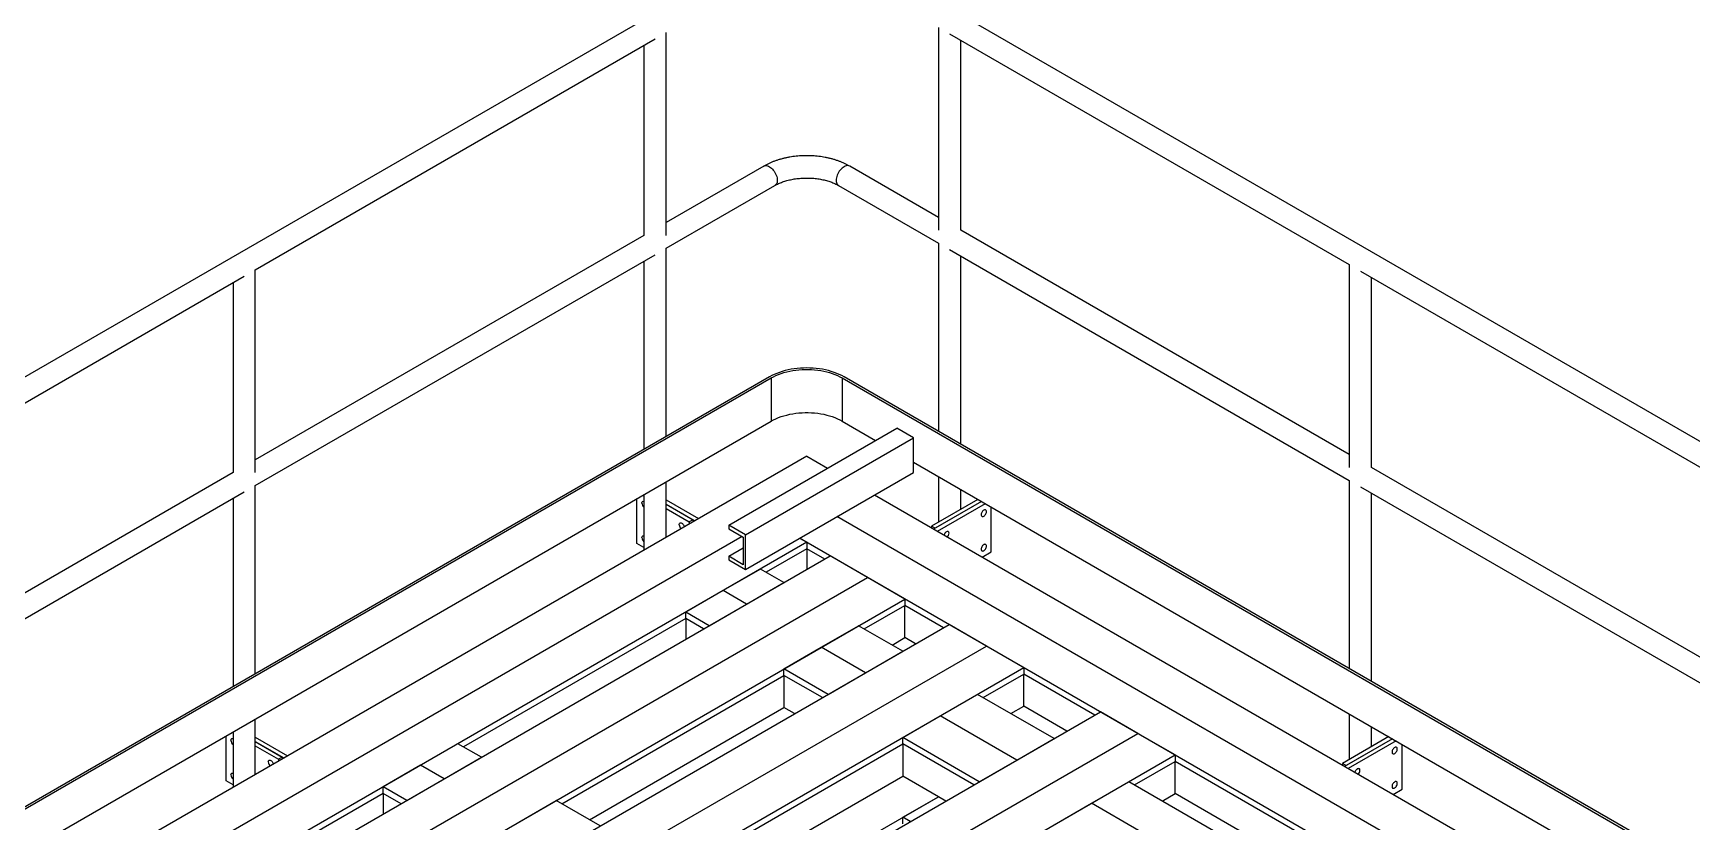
# Model space of a CAD drawing. Header units: millimetres. Extents: x 0 to 16187, y -20471 to 6290.
# Drawn here: x 163.3 to 320.3, y 2048.7 to 2123.3 of the extents above; entities that cross this region are included whole.
import ezdxf

# ---------------------------------------------------------------- set-up
doc = ezdxf.new("R2010")
doc.units = ezdxf.units.MM

msp = doc.modelspace()

# ---------------------------------------------------------------- linework, layer by layer
at = {"color": 7, "linetype": 'Continuous', "lineweight": 25}
for p, q in [((232.46812, 2131.17388), (81.53618, 2044.04273)), ((464.85302, 2001.71197), (240.5941, 2131.17388)), ((184.3362, 2100.95156), (222.17199, 2122.7937)), ((223.22707, 2104.20754), (223.22707, 2123.40279)), ((248.99476, 2123.88794), (248.99476, 2104.69269)), ((250.04984, 2123.27885), (287.88563, 2101.43671)), ((251.10476, 2104.69269), (251.10476, 2122.66986)), ((221.11707, 2122.18471), (221.11707, 2104.20754)), ((232.46812, 2110.76036), (223.22707, 2105.42562)), ((248.99476, 2105.91077), (240.5941, 2110.76036)), ((223.22707, 2102.98927), (233.52303, 2108.933)), ((239.53919, 2108.933), (248.99476, 2103.47442)), ((221.11707, 2104.20754), (184.3362, 2082.9744)), ((287.88563, 2083.45955), (251.10476, 2104.69269)), ((184.3362, 2080.53804), (222.17199, 2102.38018)), ((223.22707, 2085.1781), (223.22707, 2102.98927)), ((248.99476, 2103.47442), (248.99476, 2085.66325)), ((250.04984, 2102.86533), (287.88563, 2081.02319)), ((251.10476, 2084.44517), (251.10476, 2102.25634)), ((184.3362, 2081.75632), (184.3362, 2100.95156)), ((221.11707, 2101.77119), (221.11707, 2083.96002)), ((287.88563, 2101.43671), (287.88563, 2082.24147)), ((288.94071, 2100.82763), (326.7765, 2078.98549)), ((145.44533, 2078.50034), (183.28111, 2100.34248)), ((182.2262, 2099.73349), (182.2262, 2081.75632)), ((289.99563, 2082.24147), (289.99563, 2100.21864)), ((232.99558, 2090.81734), (94.83539, 2011.05916)), ((94.83539, 2010.85506), (233.17235, 2090.71529)), ((233.17235, 2090.71529), (233.17235, 2086.63258)), ((239.88987, 2090.71529), (432.46701, 1979.54287)), ((239.88987, 2090.71529), (239.88987, 2086.63258)), ((432.64379, 1979.64492), (240.06665, 2090.81734)), ((94.83539, 2006.77236), (233.17235, 2086.63258)), ((239.88987, 2086.63258), (243.0498, 2084.80839)), ((229.14185, 2076.7795), (245.05175, 2085.96409)), ((230.73284, 2075.86104), (246.64274, 2085.04563)), ((246.64274, 2085.04563), (245.05175, 2085.96409)), ((246.64274, 2081.77947), (246.64274, 2085.04563)), ((236.53111, 2083.32995), (94.83539, 2001.53075)), ((236.53111, 2083.32995), (238.50995, 2082.18759)), ((182.2262, 2081.75632), (145.44533, 2060.52317)), ((230.73284, 2072.59488), (246.64274, 2081.77947)), ((246.64274, 2082.73423), (428.9309, 1977.50152)), ((326.7765, 2061.00832), (289.99563, 2082.24147)), ((184.3362, 2062.72688), (184.3362, 2080.53804)), ((223.22707, 2075.64969), (223.22707, 2080.89129)), ((248.99476, 2081.37644), (248.99476, 2077.07447)), ((251.10476, 2078.29254), (251.10476, 2080.15837)), ((287.88563, 2081.02319), (287.88563, 2063.21203)), ((288.94071, 2080.41411), (326.7765, 2058.57197)), ((145.44533, 2058.08682), (183.28111, 2079.92896)), ((182.2262, 2079.31997), (182.2262, 2061.5088)), ((220.46211, 2075.05255), (220.46211, 2079.29512)), ((221.03087, 2079.62345), (221.11707, 2079.57369)), ((221.11707, 2079.67322), (221.11707, 2074.43161)), ((223.22707, 2079.17202), (226.27783, 2077.41086)), ((223.22707, 2078.76382), (225.76541, 2077.29847)), ((223.22707, 2078.76382), (225.92428, 2077.20675)), ((424.39104, 1974.88072), (242.92982, 2079.63605)), ((252.72078, 2079.22546), (248.33979, 2076.69637)), ((253.07433, 2079.02135), (248.53448, 2076.40055)), ((253.07433, 2079.02135), (248.69335, 2076.49226)), ((253.42789, 2078.81725), (248.88803, 2076.19645)), ((289.99563, 2061.99395), (289.99563, 2079.80512)), ((223.22707, 2078.35561), (225.41186, 2077.09436)), ((225.76541, 2077.29847), (225.41186, 2077.09436)), ((225.41186, 2077.09436), (225.41186, 2076.91094)), ((225.76541, 2077.29847), (225.76541, 2077.11504)), ((420.85551, 1972.8397), (239.39429, 2077.59503)), ((253.99665, 2074.24635), (253.99665, 2078.48891)), ((230.41565, 2075.71753), (125.53369, 2015.17046)), ((229.14185, 2076.7795), (229.14185, 2076.45288)), ((230.73284, 2075.86104), (229.14185, 2076.7795)), ((229.14185, 2076.45288), (230.5207, 2075.65689)), ((230.5207, 2075.65689), (230.5207, 2073.04395)), ((230.73284, 2072.59488), (230.73284, 2075.86104)), ((235.85876, 2075.55401), (236.53111, 2075.16587)), ((417.31998, 1970.79868), (235.85876, 2075.55401)), ((248.69335, 2076.49226), (248.33979, 2076.69637)), ((248.33979, 2076.69637), (248.33979, 2076.51294)), ((236.53111, 2075.16587), (129.06922, 2013.12944)), ((131.29661, 2011.84359), (238.7585, 2073.88002)), ((221.11707, 2074.67445), (220.46211, 2075.05255)), ((229.14185, 2073.83995), (230.5207, 2074.63595)), ((236.53111, 2074.55346), (232.67747, 2072.3288)), ((236.53111, 2075.16587), (236.53111, 2074.55346)), ((238.22808, 2073.57382), (236.53111, 2074.55346)), ((236.53111, 2074.55346), (236.53111, 2072.59418)), ((242.29403, 2071.839), (238.7585, 2073.88002)), ((253.13136, 2073.74683), (253.99665, 2074.24635)), ((232.14705, 2072.635), (228.61152, 2070.59398)), ((229.14185, 2073.83995), (229.14185, 2073.51334)), ((230.5207, 2073.04395), (229.14185, 2073.83995)), ((229.14185, 2073.51334), (230.73284, 2072.59488)), ((234.37444, 2071.34916), (232.14705, 2072.635)), ((134.83214, 2009.80257), (242.29403, 2071.839)), ((230.8389, 2069.30814), (234.37444, 2071.34916)), ((245.82957, 2069.79798), (242.29403, 2071.839)), ((138.36767, 2007.76155), (245.82957, 2069.79798)), ((228.61152, 2070.59398), (225.07598, 2068.55296)), ((227.30337, 2067.26712), (230.8389, 2069.30814)), ((230.8389, 2069.30814), (228.61152, 2070.59398)), ((241.97592, 2066.96091), (245.82957, 2069.18558)), ((245.82957, 2069.79798), (245.82957, 2069.18558)), ((245.82957, 2066.14333), (245.82957, 2069.18558)), ((249.47108, 2067.08338), (245.82957, 2069.18558)), ((225.07598, 2067.94055), (204.03964, 2055.79653)), ((227.30337, 2067.26712), (225.07598, 2068.55296)), ((225.07598, 2067.94055), (225.07598, 2068.55296)), ((226.77295, 2066.96091), (225.07598, 2067.94055)), ((225.07598, 2067.94055), (225.07598, 2065.98127)), ((142.5396, 2005.35315), (250.0015, 2067.38958)), ((237.90997, 2065.2261), (241.4455, 2067.26712)), ((245.61743, 2064.85871), (241.4455, 2067.26712)), ((244.61087, 2065.43979), (245.82957, 2066.14333)), ((246.83613, 2065.56225), (245.82957, 2066.14333)), ((253.53703, 2065.34856), (250.0015, 2067.38958)), ((146.07514, 2003.31213), (253.53703, 2065.34856)), ((234.37444, 2063.18508), (237.90997, 2065.2261)), ((242.0819, 2062.81769), (237.90997, 2065.2261)), ((242.0819, 2062.81769), (245.61743, 2064.85871)), ((257.07256, 2063.30754), (253.53703, 2065.34856)), ((149.61067, 2001.27111), (257.07256, 2063.30754)), ((234.37444, 2062.57267), (234.37444, 2063.18508)), ((238.54637, 2060.77667), (234.37444, 2063.18508)), ((257.07256, 2063.30754), (257.07256, 2062.69513)), ((213.3381, 2050.42865), (234.37444, 2062.57267)), ((238.01595, 2060.47047), (234.37444, 2062.57267)), ((234.37444, 2062.57267), (234.37444, 2059.53042)), ((238.54637, 2060.77667), (242.0819, 2062.81769)), ((253.21892, 2060.47047), (257.07256, 2062.69513)), ((257.07256, 2059.65288), (257.07256, 2062.69513)), ((263.78999, 2058.81724), (257.07256, 2062.69513)), ((249.15297, 2058.73565), (252.6885, 2060.77667)), ((259.93635, 2056.59258), (252.6885, 2060.77667)), ((156.85852, 1997.08702), (264.32041, 2059.12345)), ((184.3362, 2053.19847), (184.3362, 2058.44007)), ((215.97304, 2048.90753), (234.37444, 2059.53042)), ((235.381, 2058.94935), (234.37444, 2059.53042)), ((245.61743, 2056.69463), (249.15297, 2058.73565)), ((256.40081, 2054.55156), (249.15297, 2058.73565)), ((255.85387, 2058.94935), (257.07256, 2059.65288)), ((261.15504, 2057.29612), (257.07256, 2059.65288)), ((267.85594, 2057.08243), (264.32041, 2059.12345)), ((287.88563, 2058.92522), (287.88563, 2054.62324)), ((160.39405, 1995.046), (267.85594, 2057.08243)), ((181.57124, 2052.60133), (181.57124, 2056.84389)), ((182.14, 2057.17223), (182.2262, 2057.12247)), ((182.2262, 2057.22199), (182.2262, 2051.98039)), ((184.3362, 2056.7208), (187.38696, 2054.95963)), ((245.61743, 2056.08223), (245.61743, 2056.69463)), ((252.86528, 2052.51054), (245.61743, 2056.69463)), ((271.39148, 2055.04141), (267.85594, 2057.08243)), ((291.61165, 2056.77423), (287.23067, 2054.24514)), ((289.99563, 2055.84132), (289.99563, 2057.70714)), ((163.92958, 1993.00498), (271.39148, 2055.04141)), ((184.3362, 2056.3126), (186.87454, 2054.84724)), ((184.3362, 2056.3126), (187.03341, 2054.75553)), ((184.3362, 2055.90439), (186.52098, 2054.64314)), ((203.50922, 2056.10274), (199.97369, 2054.06172)), ((205.73661, 2054.81689), (203.50922, 2056.10274)), ((224.58109, 2043.93821), (245.61743, 2056.08223)), ((252.33486, 2052.20434), (245.61743, 2056.08223)), ((245.61743, 2056.08223), (245.61743, 2053.03998)), ((256.40081, 2054.55156), (259.93635, 2056.59258)), ((271.39148, 2055.04141), (271.39148, 2054.429)), ((291.96521, 2056.57013), (287.42535, 2053.94933)), ((291.96521, 2056.57013), (287.58422, 2054.04104)), ((292.31876, 2056.36603), (287.77891, 2053.74523)), ((292.88752, 2051.79512), (292.88752, 2056.03769)), ((186.87454, 2054.84724), (186.52098, 2054.64314)), ((186.52098, 2054.64314), (186.52098, 2054.45972)), ((186.87454, 2054.84724), (186.87454, 2054.66382)), ((199.97369, 2054.06172), (196.43816, 2052.0207)), ((202.20108, 2052.77587), (199.97369, 2054.06172)), ((202.20108, 2052.77587), (205.73661, 2054.81689)), ((252.86528, 2052.51054), (256.40081, 2054.55156)), ((267.53783, 2052.20434), (271.39148, 2054.429)), ((271.39148, 2051.38675), (271.39148, 2054.429)), ((299.14533, 2038.40704), (271.39148, 2054.429)), ((287.58422, 2054.04104), (287.23067, 2054.24514)), ((287.23067, 2054.24514), (287.23067, 2054.06172)), ((182.2262, 2052.22322), (181.57124, 2052.60133)), ((198.66554, 2050.73485), (196.43816, 2052.0207)), ((196.43816, 2051.40829), (196.43816, 2052.0207)), ((198.66554, 2050.73485), (202.20108, 2052.77587)), ((227.21604, 2042.41708), (245.61743, 2053.03998)), ((248.99387, 2051.0908), (245.61743, 2053.03998)), ((263.47188, 2050.46952), (267.00741, 2052.51054)), ((295.29169, 2036.18238), (267.00741, 2052.51054)), ((196.43816, 2051.40829), (181.589, 2042.83605)), ((198.13513, 2050.42865), (196.43816, 2051.40829)), ((196.43816, 2051.40829), (196.43816, 2049.44901)), ((209.27215, 2048.69383), (212.80768, 2050.73485)), ((216.97961, 2048.32645), (212.80768, 2050.73485)), ((230.59248, 2040.46791), (248.99387, 2051.0908)), ((245.61743, 2049.14163), (248.99387, 2051.0908)), ((249.69991, 2050.68321), (248.99387, 2051.0908)), ((259.93635, 2048.4285), (263.47188, 2050.46952)), ((291.75615, 2034.14136), (263.47188, 2050.46952)), ((270.17278, 2050.68321), (271.39148, 2051.38675)), ((296.51038, 2036.88592), (271.39148, 2051.38675)), ((292.02224, 2051.2956), (292.88752, 2051.79512)), ((245.61743, 2048.52922), (245.61743, 2049.14163)), ((246.32348, 2048.73404), (245.61743, 2049.14163))]:
    msp.add_line(p, q, dxfattribs=at)
at = {"color": 7, "linetype": 'Continuous', "lineweight": 25, "flags": 128}
for points in [[(232.46812, 2110.76036), (232.54144, 2110.79228), (232.62258, 2110.80805), (232.7101, 2110.80736), (232.8025, 2110.79024), (232.89821, 2110.75697), (232.99558, 2110.70813)], [(232.99558, 2110.70813), (233.09295, 2110.64455), (233.18866, 2110.56732), (233.28106, 2110.47775), (233.36858, 2110.37739), (233.44971, 2110.26795), (233.52308, 2110.1513), (233.58742, 2110.02944), (233.64163, 2109.90445), (233.68479, 2109.77847), (233.71616, 2109.65366), (233.73519, 2109.53215), (233.74158, 2109.41603), (233.73519, 2109.30727), (233.71616, 2109.20774), (233.68479, 2109.11915), (233.64163, 2109.043), (233.58742, 2108.9806), (233.52308, 2108.93303), (233.52303, 2108.933)], [(240.06665, 2110.70813), (239.96927, 2110.64455), (239.87357, 2110.56732), (239.78116, 2110.47775), (239.69365, 2110.37739), (239.61251, 2110.26795), (239.53915, 2110.1513), (239.47481, 2110.02944), (239.42059, 2109.90445), (239.37743, 2109.77847), (239.34607, 2109.65366), (239.32703, 2109.53215), (239.32065, 2109.41603), (239.32703, 2109.30727), (239.34607, 2109.20774), (239.37743, 2109.11915), (239.42059, 2109.043), (239.47481, 2108.9806), (239.53915, 2108.93303), (239.53919, 2108.933)], [(240.5941, 2110.76036), (240.52078, 2110.79228), (240.43964, 2110.80805), (240.35213, 2110.80736), (240.25972, 2110.79024), (240.16402, 2110.75697), (240.06665, 2110.70813)], [(240.06665, 2090.81734), (239.84672, 2090.93685), (239.61471, 2091.04847), (239.37144, 2091.15181), (239.1178, 2091.24648), (238.85473, 2091.33213), (238.58318, 2091.40846), (238.30414, 2091.47519), (238.01863, 2091.53206), (237.72769, 2091.57888), (237.43239, 2091.61548), (237.13379, 2091.64171), (236.833, 2091.65749), (236.53111, 2091.66276), (236.22922, 2091.65749), (235.92843, 2091.64171), (235.62984, 2091.61548), (235.33453, 2091.57888), (235.0436, 2091.53206), (234.75809, 2091.47519), (234.47905, 2091.40846), (234.2075, 2091.33213), (233.94442, 2091.24648), (233.69079, 2091.15181), (233.44752, 2091.04847), (233.2155, 2090.93685), (232.99558, 2090.81734)], [(233.17235, 2090.71529), (233.38988, 2090.83321), (233.6198, 2090.94302), (233.86122, 2091.04427), (234.11316, 2091.13657), (234.37466, 2091.21956), (234.64466, 2091.29291), (234.92211, 2091.35632), (235.2059, 2091.40956), (235.49493, 2091.4524), (235.78805, 2091.48467), (236.0841, 2091.50627), (236.38191, 2091.51708), (236.68031, 2091.51708), (236.97813, 2091.50627), (237.27418, 2091.48467), (237.56729, 2091.4524), (237.85632, 2091.40956), (238.14012, 2091.35632), (238.41756, 2091.29291), (238.68757, 2091.21956), (238.94906, 2091.13657), (239.20101, 2091.04427), (239.44242, 2090.94302), (239.67234, 2090.83321), (239.88987, 2090.71529)], [(233.17235, 2086.63258), (233.38988, 2086.75051), (233.6198, 2086.86031), (233.86122, 2086.96157), (234.11316, 2087.05387), (234.37466, 2087.13686), (234.64466, 2087.2102), (234.92211, 2087.27362), (235.2059, 2087.32685), (235.49493, 2087.36969), (235.78805, 2087.40197), (236.0841, 2087.42356), (236.38191, 2087.43438), (236.68031, 2087.43438), (236.97813, 2087.42356), (237.27418, 2087.40197), (237.56729, 2087.36969), (237.85632, 2087.32685), (238.14012, 2087.27362), (238.41756, 2087.2102), (238.68757, 2087.13686), (238.94906, 2087.05387), (239.20101, 2086.96157), (239.44242, 2086.86031), (239.67234, 2086.75051), (239.88987, 2086.63258)], [(220.92173, 2078.86992), (220.92793, 2078.92993), (220.94624, 2078.97977), (220.97572, 2079.01694), (221.01491, 2079.03957), (221.06184, 2079.04653), (221.11415, 2079.03746), (221.11707, 2079.03652)], [(253.53703, 2078.06372), (253.53082, 2078.12373), (253.51252, 2078.17357), (253.48304, 2078.21073), (253.44385, 2078.23336), (253.39692, 2078.24032), (253.34461, 2078.23126), (253.28954, 2078.20663), (253.23447, 2078.16768), (253.18216, 2078.11634), (253.13524, 2078.05521), (253.09605, 2077.98733), (253.06656, 2077.91612), (253.04826, 2077.84515), (253.04205, 2077.77797), (253.04826, 2077.71796), (253.06656, 2077.66812), (253.09605, 2077.63096), (253.13524, 2077.60833), (253.18216, 2077.60137), (253.23447, 2077.61043), (253.28954, 2077.63506), (253.34461, 2077.67401), (253.39692, 2077.72535), (253.44385, 2077.78649), (253.48304, 2077.85436), (253.51252, 2077.92557), (253.53082, 2077.99654), (253.53703, 2078.06372)], [(220.92173, 2075.60376), (220.92793, 2075.66377), (220.94624, 2075.71361), (220.97572, 2075.75077), (221.01491, 2075.7734), (221.06184, 2075.78036), (221.11415, 2075.7713), (221.11707, 2075.77036)], [(224.45726, 2076.8289), (224.46347, 2076.88891), (224.48177, 2076.93875), (224.51126, 2076.97592), (224.55044, 2076.99855), (224.59737, 2077.0055), (224.64968, 2076.99644), (224.70475, 2076.97182), (224.75982, 2076.93286), (224.81213, 2076.88153), (224.85906, 2076.82039), (224.89824, 2076.75251), (224.92773, 2076.6813), (224.94009, 2076.63859)], [(250.0015, 2076.0227), (249.99529, 2076.08271), (249.97699, 2076.13255), (249.9475, 2076.16971), (249.90831, 2076.19234), (249.86139, 2076.1993), (249.80908, 2076.19024), (249.75401, 2076.16561), (249.69894, 2076.12666), (249.64663, 2076.07532), (249.5997, 2076.01419), (249.56051, 2075.94631), (249.53103, 2075.8751), (249.51867, 2075.83239)], [(253.53703, 2074.79755), (253.53082, 2074.85757), (253.51252, 2074.9074), (253.48304, 2074.94457), (253.44385, 2074.9672), (253.39692, 2074.97416), (253.34461, 2074.9651), (253.28954, 2074.94047), (253.23447, 2074.90151), (253.18216, 2074.85018), (253.13524, 2074.78904), (253.09605, 2074.72117), (253.06656, 2074.64996), (253.04826, 2074.57899), (253.04205, 2074.51181), (253.04826, 2074.4518), (253.06656, 2074.40196), (253.09605, 2074.36479), (253.13524, 2074.34216), (253.18216, 2074.33521), (253.23447, 2074.34427), (253.28954, 2074.36889), (253.34461, 2074.40785), (253.39692, 2074.45918), (253.44385, 2074.52032), (253.48304, 2074.5882), (253.51252, 2074.65941), (253.53082, 2074.73038), (253.53703, 2074.79755)], [(182.03086, 2056.4187), (182.03706, 2056.47871), (182.05537, 2056.52855), (182.08485, 2056.56571), (182.12404, 2056.58834), (182.17096, 2056.5953), (182.22327, 2056.58624), (182.2262, 2056.5853)], [(292.4279, 2055.61249), (292.4217, 2055.67251), (292.40339, 2055.72234), (292.37391, 2055.75951), (292.33472, 2055.78214), (292.2878, 2055.7891), (292.23549, 2055.78004), (292.18042, 2055.75541), (292.12534, 2055.71645), (292.07303, 2055.66512), (292.02611, 2055.60398), (291.98692, 2055.53611), (291.95744, 2055.4649), (291.93913, 2055.39393), (291.93293, 2055.32675), (291.93913, 2055.26674), (291.95744, 2055.2169), (291.98692, 2055.17973), (292.02611, 2055.1571), (292.07303, 2055.15015), (292.12534, 2055.15921), (292.18042, 2055.18383), (292.23549, 2055.22279), (292.2878, 2055.27412), (292.33472, 2055.33526), (292.37391, 2055.40314), (292.40339, 2055.47435), (292.4217, 2055.54532), (292.4279, 2055.61249)], [(185.56639, 2054.37768), (185.5726, 2054.43769), (185.5909, 2054.48753), (185.62038, 2054.52469), (185.65957, 2054.54732), (185.7065, 2054.55428), (185.75881, 2054.54522), (185.81388, 2054.52059), (185.86895, 2054.48164), (185.92126, 2054.4303), (185.96818, 2054.36917), (186.00737, 2054.30129), (186.03686, 2054.23008), (186.04922, 2054.18737)], [(288.89237, 2053.57147), (288.88616, 2053.63149), (288.86786, 2053.68132), (288.83837, 2053.71849), (288.79919, 2053.74112), (288.75226, 2053.74808), (288.69995, 2053.73902), (288.64488, 2053.71439), (288.58981, 2053.67543), (288.5375, 2053.6241), (288.49058, 2053.56296), (288.45139, 2053.49509), (288.4219, 2053.42388), (288.40954, 2053.38117)], [(182.03086, 2053.15253), (182.03706, 2053.21255), (182.05537, 2053.26238), (182.08485, 2053.29955), (182.12404, 2053.32218), (182.17096, 2053.32914), (182.22327, 2053.32008), (182.2262, 2053.31914)], [(292.4279, 2052.34633), (292.4217, 2052.40634), (292.40339, 2052.45618), (292.37391, 2052.49335), (292.33472, 2052.51598), (292.2878, 2052.52294), (292.23549, 2052.51387), (292.18042, 2052.48925), (292.12534, 2052.45029), (292.07303, 2052.39896), (292.02611, 2052.33782), (291.98692, 2052.26994), (291.95744, 2052.19874), (291.93913, 2052.12776), (291.93293, 2052.06059), (291.93913, 2052.00058), (291.95744, 2051.95074), (291.98692, 2051.91357), (292.02611, 2051.89094), (292.07303, 2051.88398), (292.12534, 2051.89304), (292.18042, 2051.91767), (292.23549, 2051.95663), (292.2878, 2052.00796), (292.33472, 2052.0691), (292.37391, 2052.13697), (292.40339, 2052.20818), (292.4217, 2052.27915), (292.4279, 2052.34633)]]:
    msp.add_lwpolyline(points, dxfattribs=at)
at = {"color": 7, "linetype": 'Continuous', "lineweight": 25}
for centre, radius, start, end in [((221.46409, 2078.89536), 0.54295, 182.6860962, 230.2734615), ((221.46409, 2075.6292), 0.54295, 182.6860962, 230.2734615), ((225.00102, 2076.85514), 0.54439, 182.7629152, 226.767558), ((249.45773, 2076.04894), 0.54439, 313.232442, 357.2370848), ((182.57321, 2056.44414), 0.54295, 182.6860962, 230.2734615), ((186.11015, 2054.40392), 0.54439, 182.7629152, 226.767558), ((288.34861, 2053.59771), 0.54439, 313.232442, 357.2370848), ((182.57321, 2053.17798), 0.54295, 182.6860962, 230.2734615)]:
    msp.add_arc(centre, radius, start, end, dxfattribs=at)
for points, knots in [([(240.5941, 2110.76036), (240.5512, 2110.78469), (240.42928, 2110.85384), (240.22052, 2110.96086), (239.96549, 2111.07854), (239.7018, 2111.18691), (239.43035, 2111.28602), (239.15186, 2111.3757), (238.8671, 2111.45588), (238.57681, 2111.52647), (238.2817, 2111.58742), (237.9825, 2111.63867), (237.67993, 2111.68019), (237.37469, 2111.71195), (237.0675, 2111.73391), (236.75908, 2111.74606), (236.45013, 2111.7484), (236.14139, 2111.74092), (235.83356, 2111.72362), (235.52738, 2111.69653), (235.22354, 2111.65967), (234.92275, 2111.61307), (234.6257, 2111.55676), (234.33309, 2111.49078), (234.04559, 2111.41518), (233.76389, 2111.32999), (233.48869, 2111.23525), (233.22063, 2111.13107), (232.96066, 2111.0173), (232.70834, 2110.8947), (232.54832, 2110.80521), (232.46812, 2110.76036)], [0, 0, 0, 0, 0.019169212, 0.054483675, 0.089761973, 0.1250081, 0.160203016, 0.195335959, 0.230402543, 0.265403139, 0.300341551, 0.335224004, 0.370058386, 0.404853711, 0.439619733, 0.474366698, 0.509105164, 0.543845893, 0.578597006, 0.613368584, 0.648171566, 0.683016796, 0.717914883, 0.752875993, 0.787909542, 0.823023733, 0.858224904, 0.893516614, 0.928898421, 0.964364289, 1, 1, 1, 1]), ([(233.52303, 2108.933), (233.55044, 2108.94854), (233.63028, 2108.99382), (233.77177, 2109.06628), (233.95084, 2109.14849), (234.14108, 2109.226), (234.34159, 2109.29827), (234.55163, 2109.36472), (234.77031, 2109.42485), (234.99674, 2109.47821), (235.22993, 2109.52441), (235.46889, 2109.56311), (235.71257, 2109.59403), (235.95992, 2109.61695), (236.20984, 2109.6317), (236.46125, 2109.63817), (236.71304, 2109.63631), (236.96408, 2109.62614), (237.21326, 2109.60771), (237.45946, 2109.58115), (237.70161, 2109.54664), (237.93863, 2109.50442), (238.16948, 2109.45479), (238.39315, 2109.39812), (238.60867, 2109.33481), (238.81508, 2109.26536), (239.0116, 2109.19033), (239.19711, 2109.11025), (239.37479, 2109.02473), (239.48362, 2108.96401), (239.53919, 2108.933)], [0, 0, 0, 0, 0.018543658, 0.054032016, 0.08964728, 0.125412405, 0.161330055, 0.197396311, 0.233602634, 0.269937307, 0.306386473, 0.342934879, 0.379566395, 0.416264364, 0.453011837, 0.489791708, 0.526586799, 0.563378618, 0.600145478, 0.636870165, 0.673535515, 0.710124488, 0.746620301, 0.783006646, 0.819268027, 0.855390258, 0.891361167, 0.927171588, 0.962816714, 1, 1, 1, 1])]:
    msp.add_open_spline(points, degree=3, knots=knots, dxfattribs=at)

doc.saveas('drawing.dxf')
